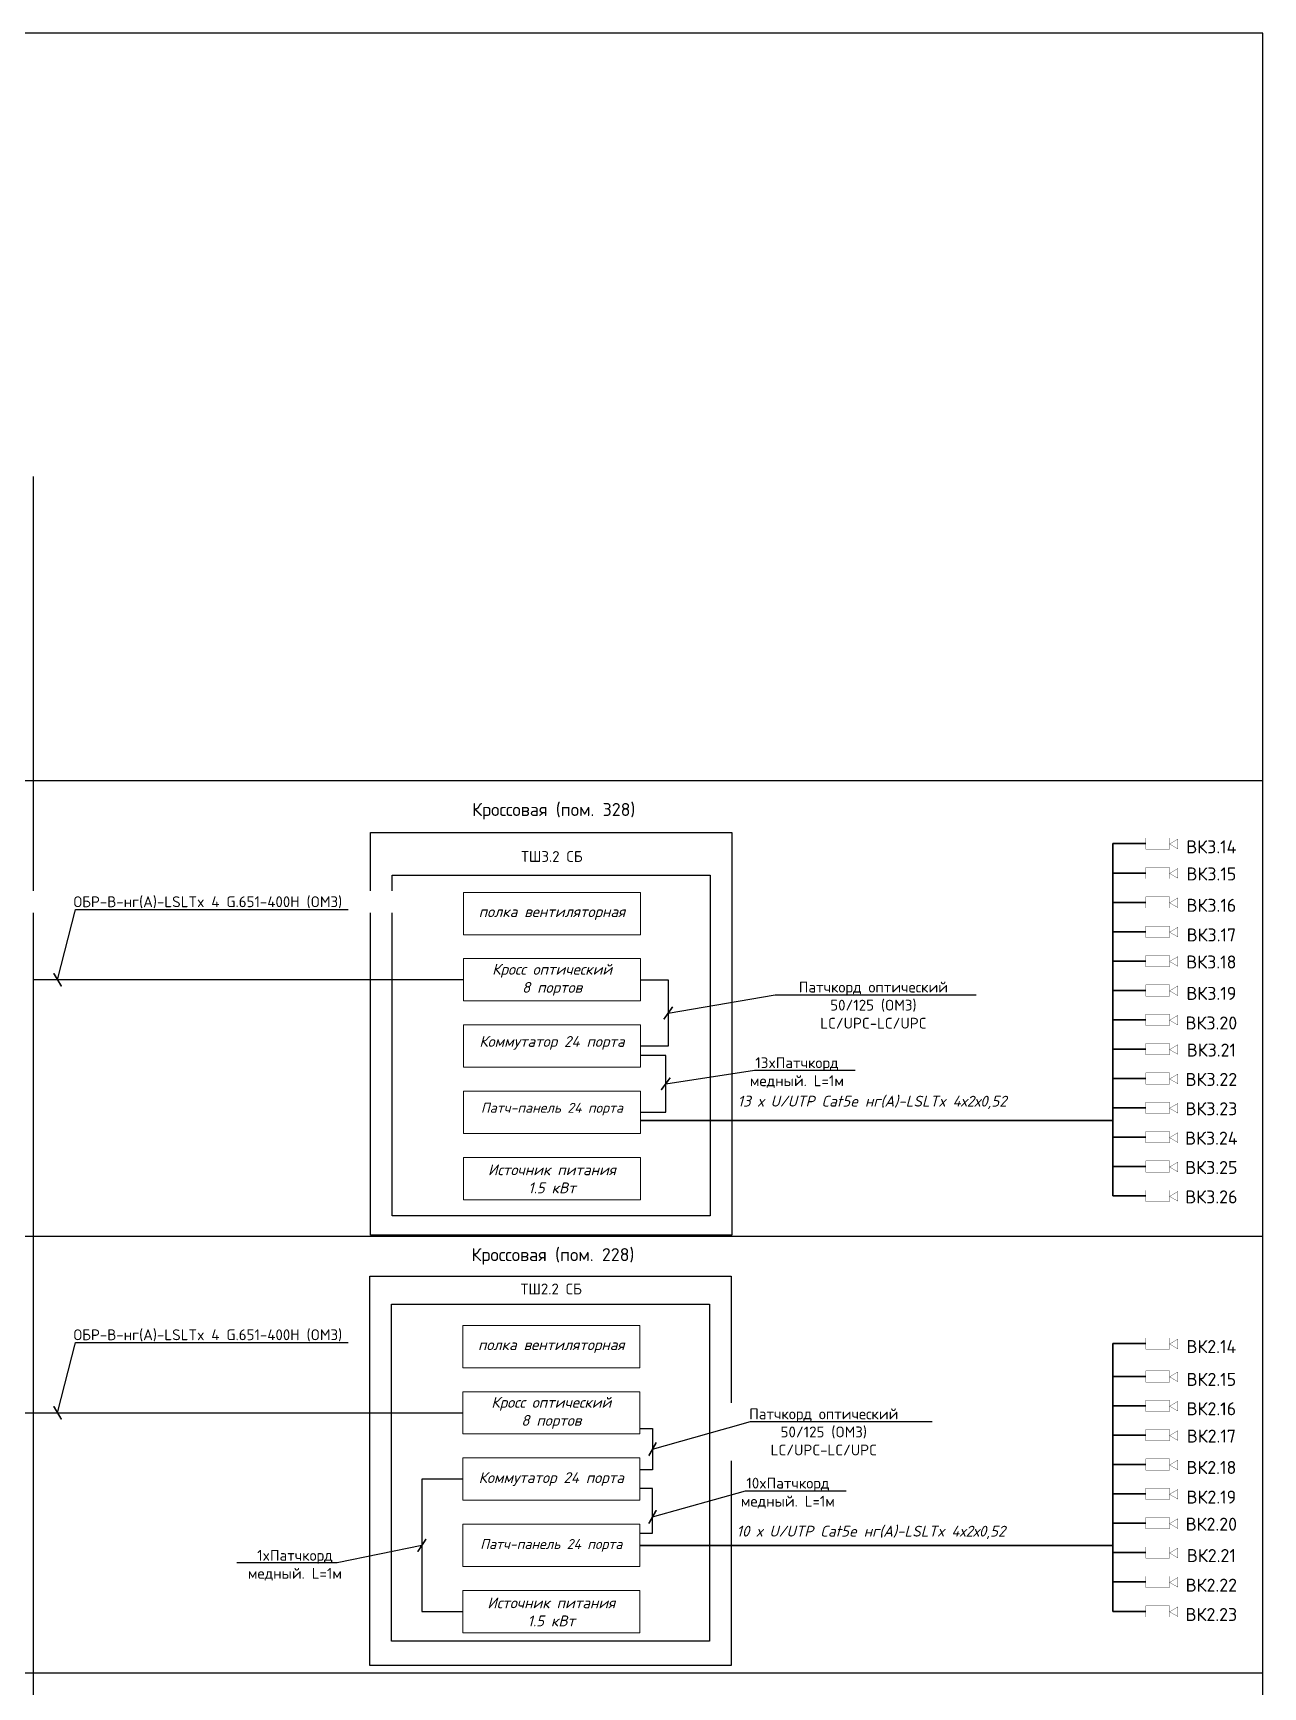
# Model space of a CAD drawing. Header units: millimetres. Extents: x -25459 to 1045457, y -66278 to 462905.
# Drawn here: x 92028 to 114728, y 6257 to 36796 of the extents above; entities that cross this region are included whole.
import ezdxf
from ezdxf import colors
from ezdxf.entities.mleader import LeaderData, LeaderLine
from ezdxf.enums import TextEntityAlignment as Align
from ezdxf.math import Vec2, Vec3

# ---------------------------------------------------------------- set-up
doc = ezdxf.new("R2010")
doc.units = ezdxf.units.MM
doc.layers.add('ВС_Стр_Сх', color=7, linetype='Continuous')
for name, color, linetype, lineweight in [('СКС', 94, 'Continuous', 30), ('шкаф СКС', 94, 'Continuous', 50), ('Шлейф СОТ', 94, 'Continuous', 30)]:
    doc.layers.add(name, color=color, linetype=linetype, lineweight=lineweight)
doc.styles.add('DEN', font='isocpeur.ttf', dxfattribs={"height": 300})
doc.styles.add('ISOCPEUR', font='isocpeui.ttf', dxfattribs={"height": 250})
doc.styles.add('KOSTY_STYLE', font='isocpeur.ttf')

# ---------------------------------------------------------------- blocks, each defined once
blk = doc.blocks.new('_ARCHTICK')
at = {"color": 0, "linetype": 'ByBlock', "const_width": 0.15}
blk.add_lwpolyline([(-0.5, -0.5), (0.5, 0.5)], dxfattribs=at)

msp = doc.modelspace()

# ---------------------------------------------------------------- linework, layer by layer
at = {"color": 4, "lineweight": 25}
for points in [[(92027.915, 28608.966), (92028.176, -3192.011)], [(99973.262, 19314.28), (92027.862, 19314.284)], [(84181.549, 11318.007), (99961.141, 11318.007)]]:
    msp.add_lwpolyline(points, dxfattribs=at)
at = {"color": 251, "true_color": 0x636466}
for points in [[(98258.125, 22032.923), (104922.243, 22032.923), (104922.243, 14598), (98258.125, 14598)], [(98246.003, 13843.797), (104910.121, 13843.797), (104910.121, 6652.792), (98246.003, 6652.792)]]:
    msp.add_lwpolyline(points, close=True, dxfattribs=at)
at = {"color": 3}
for points in [[(98653.036, 21244.419), (104527.332, 21244.419), (104527.332, 14953.733), (98653.036, 14953.733)], [(98640.914, 13323.82), (104515.211, 13323.82), (104515.211, 7099.853), (98640.914, 7099.853)]]:
    msp.add_lwpolyline(points, close=True, dxfattribs=at)
at = {"lineweight": 20}
for points in [[(99973.262, 20928.41), (103236.268, 20928.41), (103236.268, 20147.311), (99973.262, 20147.311)], [(99973.262, 19704.832), (103236.268, 19704.832), (103236.268, 18923.733), (99973.262, 18923.733)], [(99973.262, 18481.253), (103236.268, 18481.253), (103236.268, 17700.154), (99973.262, 17700.154)], [(99973.262, 17257.674), (103236.268, 17257.674), (103236.268, 16476.575), (99973.262, 16476.575)], [(99973.262, 16034.096), (103236.268, 16034.096), (103236.268, 15252.997), (99973.262, 15252.997)], [(99961.141, 12932.135), (103224.147, 12932.135), (103224.147, 12151.036), (99961.141, 12151.036)], [(99961.141, 11708.556), (103224.147, 11708.556), (103224.147, 10927.457), (99961.141, 10927.457)], [(99961.141, 10484.978), (103224.147, 10484.978), (103224.147, 9703.879), (99961.141, 9703.879)], [(99961.141, 9261.399), (103224.147, 9261.399), (103224.147, 8480.3), (99961.141, 8480.3)], [(99961.141, 8037.821), (103224.147, 8037.821), (103224.147, 7256.722), (99961.141, 7256.722)]]:
    msp.add_lwpolyline(points, close=True, dxfattribs=at)
at = {"color": 92}
for points in [[(103236.268, 19314.282), (103751.298, 19314.282), (103751.298, 18090.703), (103236.268, 18090.703)], [(103224.147, 11029.566), (103461.858, 11029.566), (103461.858, 10266.582), (103224.147, 10266.582)]]:
    msp.add_lwpolyline(points, dxfattribs=at)
for points in [[(103236.268, 16867.125), (103704.079, 16867.125), (103704.079, 17918.55), (103236.268, 17918.55)], [(99961.141, 10094.428), (99204.295, 10094.428), (99204.295, 7647.271), (99961.141, 7647.271)], [(103224.147, 9098.704), (103461.858, 9098.704), (103461.858, 9922.275), (103224.147, 9922.275)]]:
    msp.add_lwpolyline(points)
at = {"color": 5, "lineweight": 30}
for points in [[(103236.268, 16717.125), (111955.257, 16717.125)], [(103224.147, 8870.85), (111955.257, 8870.85)]]:
    msp.add_lwpolyline(points, dxfattribs=at)
at = {"layer": 'ВС_Стр_Сх', "color": 0, "ltscale": 500}
for points in [[(114727.649, 36795.715), (50203.949, 36796.145)], [(114727.297, -20610.315), (114727.62, 36795.715)], [(114727.649, 22987.713), (50203.949, 22988.143)], [(114727.559, 14572.985), (50211.715, 14573.563)], [(114727.484, 6507.786), (50203.949, 6508.347)]]:
    msp.add_lwpolyline(points, dxfattribs=at)
at = {"layer": 'шкаф СКС', "color": 5, "lineweight": 30}
for points in [[(112567.581, 21828.188), (111955.257, 21828.188)], [(112567.581, 21286.044), (111955.257, 21286.044)], [(112567.581, 20743.9), (111955.257, 20743.9)], [(112567.581, 20201.756), (111955.257, 20201.756)], [(112567.581, 19659.612), (111955.257, 19659.612)], [(112567.581, 19117.468), (111955.257, 19117.468)], [(112567.581, 18575.324), (111955.257, 18575.324)], [(112567.581, 18033.18), (111955.257, 18033.18)], [(112567.581, 17491.036), (111955.257, 17491.036)], [(112567.581, 16948.892), (111955.257, 16948.892)], [(112567.581, 16406.748), (111955.257, 16406.748)], [(112567.581, 15864.604), (111955.257, 15864.604)], [(112567.581, 15322.46), (111955.257, 15322.46)], [(112567.581, 12595.398), (111955.257, 12595.398)], [(112567.581, 11989.332), (111955.257, 11989.332)], [(112567.581, 11447.188), (111955.257, 11447.188)], [(112567.581, 10905.044), (111955.257, 10905.044)], [(112567.581, 10362.9), (111955.257, 10362.9)], [(112567.581, 9820.756), (111955.257, 9820.756)], [(112567.581, 9278.612), (111955.257, 9278.612)], [(112567.581, 8736.468), (111955.257, 8736.468)], [(112567.581, 8194.324), (111955.257, 8194.324)], [(112567.581, 7652.18), (111955.257, 7652.18)]]:
    msp.add_lwpolyline(points, dxfattribs=at)
at = {"layer": 'шкаф СКС', "color": 6, "lineweight": 25, "const_width": 5.383}
for points in [[(112567.581, 21932.393), (113002.194, 21932.393), (113002.194, 21723.982), (112567.581, 21723.982), (112567.581, 21932.393)], [(113004.736, 21820.563), (113159.773, 21731.607), (113159.773, 21912.06), (113004.736, 21820.563)], [(112567.581, 21390.249), (113002.194, 21390.249), (113002.194, 21181.838), (112567.581, 21181.838), (112567.581, 21390.249)], [(113004.736, 21278.419), (113159.773, 21189.463), (113159.773, 21369.917), (113004.736, 21278.419)], [(112567.581, 20848.105), (113002.194, 20848.105), (113002.194, 20639.694), (112567.581, 20639.694), (112567.581, 20848.105)], [(113004.736, 20736.275), (113159.773, 20647.319), (113159.773, 20827.773), (113004.736, 20736.275)], [(112567.581, 20305.961), (113002.194, 20305.961), (113002.194, 20097.55), (112567.581, 20097.55), (112567.581, 20305.961)], [(113004.736, 20194.131), (113159.773, 20105.175), (113159.773, 20285.629), (113004.736, 20194.131)], [(112567.581, 19763.818), (113002.194, 19763.818), (113002.194, 19555.406), (112567.581, 19555.406), (112567.581, 19763.818)], [(113004.736, 19651.987), (113159.773, 19563.031), (113159.773, 19743.485), (113004.736, 19651.987)], [(112567.581, 19221.674), (113002.194, 19221.674), (113002.194, 19013.262), (112567.581, 19013.262), (112567.581, 19221.674)], [(113004.736, 19109.843), (113159.773, 19020.887), (113159.773, 19201.341), (113004.736, 19109.843)], [(112567.581, 18679.53), (113002.194, 18679.53), (113002.194, 18471.118), (112567.581, 18471.118), (112567.581, 18679.53)], [(113004.736, 18567.699), (113159.773, 18478.743), (113159.773, 18659.197), (113004.736, 18567.699)], [(112567.581, 18137.386), (113002.194, 18137.386), (113002.194, 17928.974), (112567.581, 17928.974), (112567.581, 18137.386)], [(113004.736, 18025.555), (113159.773, 17936.599), (113159.773, 18117.053), (113004.736, 18025.555)], [(112567.581, 17595.242), (113002.194, 17595.242), (113002.194, 17386.831), (112567.581, 17386.831), (112567.581, 17595.242)], [(113004.736, 17483.411), (113159.773, 17394.455), (113159.773, 17574.909), (113004.736, 17483.411)], [(112567.581, 17053.098), (113002.194, 17053.098), (113002.194, 16844.687), (112567.581, 16844.687), (112567.581, 17053.098)], [(113004.736, 16941.267), (113159.773, 16852.311), (113159.773, 17032.765), (113004.736, 16941.267)], [(112567.581, 16510.954), (113002.194, 16510.954), (113002.194, 16302.543), (112567.581, 16302.543), (112567.581, 16510.954)], [(113004.736, 16399.123), (113159.773, 16310.167), (113159.773, 16490.621), (113004.736, 16399.123)], [(112567.581, 15968.81), (113002.194, 15968.81), (113002.194, 15760.399), (112567.581, 15760.399), (112567.581, 15968.81)], [(113004.736, 15856.98), (113159.773, 15768.024), (113159.773, 15948.477), (113004.736, 15856.98)], [(112567.581, 15426.666), (113002.194, 15426.666), (113002.194, 15218.255), (112567.581, 15218.255), (112567.581, 15426.666)], [(113004.736, 15314.836), (113159.773, 15225.88), (113159.773, 15406.333), (113004.736, 15314.836)], [(112567.581, 12699.603), (113002.194, 12699.603), (113002.194, 12491.192), (112567.581, 12491.192), (112567.581, 12699.603)], [(113004.736, 12587.773), (113159.773, 12498.817), (113159.773, 12679.271), (113004.736, 12587.773)], [(112567.581, 12093.537), (113002.194, 12093.537), (113002.194, 11885.126), (112567.581, 11885.126), (112567.581, 12093.537)], [(113004.736, 11981.707), (113159.773, 11892.751), (113159.773, 12073.205), (113004.736, 11981.707)], [(112567.581, 11551.394), (113002.194, 11551.394), (113002.194, 11342.982), (112567.581, 11342.982), (112567.581, 11551.394)], [(113004.736, 11439.563), (113159.773, 11350.607), (113159.773, 11531.061), (113004.736, 11439.563)], [(112567.581, 11009.25), (113002.194, 11009.25), (113002.194, 10800.838), (112567.581, 10800.838), (112567.581, 11009.25)], [(113004.736, 10897.419), (113159.773, 10808.463), (113159.773, 10988.917), (113004.736, 10897.419)], [(112567.581, 10467.106), (113002.194, 10467.106), (113002.194, 10258.694), (112567.581, 10258.694), (112567.581, 10467.106)], [(113004.736, 10355.275), (113159.773, 10266.319), (113159.773, 10446.773), (113004.736, 10355.275)], [(112567.581, 9924.962), (113002.194, 9924.962), (113002.194, 9716.55), (112567.581, 9716.55), (112567.581, 9924.962)], [(113004.736, 9813.131), (113159.773, 9724.175), (113159.773, 9904.629), (113004.736, 9813.131)], [(112567.581, 9382.818), (113002.194, 9382.818), (113002.194, 9174.407), (112567.581, 9174.407), (112567.581, 9382.818)], [(113004.736, 9270.987), (113159.773, 9182.031), (113159.773, 9362.485), (113004.736, 9270.987)], [(112567.581, 8840.674), (113002.194, 8840.674), (113002.194, 8632.263), (112567.581, 8632.263), (112567.581, 8840.674)], [(113004.736, 8728.843), (113159.773, 8639.887), (113159.773, 8820.341), (113004.736, 8728.843)], [(112567.581, 8298.53), (113002.194, 8298.53), (113002.194, 8090.119), (112567.581, 8090.119), (112567.581, 8298.53)], [(113004.736, 8186.699), (113159.773, 8097.743), (113159.773, 8278.197), (113004.736, 8186.699)], [(112567.581, 7756.386), (113002.194, 7756.386), (113002.194, 7547.975), (112567.581, 7547.975), (112567.581, 7756.386)], [(113004.736, 7644.556), (113159.773, 7555.6), (113159.773, 7736.053), (113004.736, 7644.556)]]:
    msp.add_lwpolyline(points, dxfattribs=at)
at = {"layer": 'Шлейф СОТ', "color": 5, "lineweight": 30, "ltscale": 100}
for points in [[(111955.257, 15322.46), (111955.257, 21828.188)], [(111955.257, 7652.18), (111955.257, 12595.398)]]:
    msp.add_lwpolyline(points, dxfattribs=at)

# ---------------------------------------------------------------- texts
at = {"style": 'DEN'}
for s, p in [('Кроссовая (пом. 328)', (101637.243, 22458.715)), ('Кроссовая (пом. 228)', (101621.8, 14239.038))]:
    msp.add_text(s, height=240, dxfattribs=at).set_placement(p, align=Align.MIDDLE_CENTER)
at = {"char_height": 200, "attachment_point": 5}
for s, insert, width, style in [('ТШ3.2 СБ', (101604.765, 21591.361), 3263.00601, 'DEN'), ('полка вентиляторная', (101604.765, 20545.298), 3200, 'ISOCPEUR'), ('Кросс оптический \\P8 портов ', (101607.862, 19314.282), 3256.81259, 'ISOCPEUR'), ('Коммутатор {\\C7;24 порта}', (101604.765, 18148.964), 3200, 'ISOCPEUR'), ('{\\H0.92x;\\C0;Патч-панель 24 порта\\H1.08696x; }', (101604.765, 16925.385), 3200, 'ISOCPEUR'), ('Источник питания \\P1.5 кВт', (101604.765, 15638.821), 3200, 'ISOCPEUR'), ('ТШ2.2 СБ', (101592.644, 13605.255), 3263.00601, 'DEN'), ('полка вентиляторная', (101592.644, 12549.023), 3200, 'ISOCPEUR'), ('Кросс оптический \\P8 портов ', (101592.644, 11318.007), 3263.00601, 'ISOCPEUR'), ('Коммутатор {\\C7;24 порта}', (101592.644, 10094.428), 3263.00601, 'ISOCPEUR'), ('{\\H0.92x;\\C0;Патч-панель 24 порта\\H1.08696x; }', (101592.644, 8870.85), 3263.00601, 'ISOCPEUR'), ('Источник питания \\P1.5 кВт', (101592.644, 7642.546), 3200, 'ISOCPEUR')]:
    msp.add_mtext(s, dxfattribs=dict(at, insert=insert, width=width, style=style))
at = {"layer": 'СКС', "color": 7, "lineweight": 25, "style": 'ISOCPEUR'}
for s, p in [('13 х U/UTP Cat5e нг(А)-LSLTx 4х2х0,52', (105032.754, 16973.145)), ('10 х U/UTP Cat5e нг(А)-LSLTx 4х2х0,52', (105013.097, 9032.762))]:
    msp.add_text(s, height=200, dxfattribs=at).set_placement(p)
at = {"layer": 'шкаф СКС', "color": 7, "lineweight": 25, "char_height": 240, "width": 1302.85334, "attachment_point": 5, "style": 'KOSTY_STYLE'}
for s, insert in [('ВК3.14', (113776.507, 21769.289)), ('ВК3.15', (113776.507, 21269.089)), ('ВК3.16', (113776.507, 20689.526)), ('ВК3.17', (113776.507, 20142.857)), ('ВК3.18', (113776.507, 19642.657)), ('ВК3.19', (113776.507, 19063.094)), ('ВК3.20', (113776.507, 18516.425)), ('ВК3.21', (113776.507, 18016.225)), ('ВК3.22', (113776.507, 17474.081)), ('ВК3.23', (113776.507, 16931.937)), ('ВК3.24', (113776.507, 16389.793)), ('ВК3.25', (113776.507, 15847.649)), ('ВК3.26', (113776.507, 15305.505)), ('ВК2.14', (113776.507, 12541.024)), ('ВК2.15', (113776.507, 11934.958)), ('ВК2.16', (113776.507, 11392.814)), ('ВК2.17', (113776.507, 10888.089)), ('ВК2.18', (113776.507, 10308.526)), ('ВК2.19', (113776.507, 9761.857)), ('ВК2.20', (113776.507, 9261.657)), ('ВК2.21', (113776.507, 8682.094)), ('ВК2.22', (113776.507, 8135.425)), ('ВК2.23', (113776.507, 7593.281))]:
    msp.add_mtext(s, dxfattribs=dict(at, insert=insert))

# ---------------------------------------------------------------- leaders
at = {"color": 7}
ml = msp.add_multileader_mtext('Standard', dxfattribs=at)
ml.set_content('\\A1;Патчкорд {\\A0;\\C256;оптический 50/125 (OM3) LC/UPC-LC/UPC}', color=7, style='DEN')
ml.set_leader_properties()
ml.set_arrow_properties(name='ARCHTICK')
ml.build(insert=Vec2(0, 0))
ml.multileader.update_dxf_attribs({"has_dogleg": 0, "text_left_attachment_type": 6, "text_right_attachment_type": 6, "dogleg_length": 172.052, "arrow_head_size": 200})
ctx = ml.context
ctx.base_point, ctx.char_height, ctx.arrow_head_size, ctx.landing_gap_size, ctx.plane_origin = Vec3(105726.053, 19039.514), 200, 200, 1.6, Vec3(95461.182, 20883.214)
ctx.left_attachment, ctx.right_attachment, ctx.text_align_type = 6, 6, 1
notes = []
notes.append((ctx, [(0, (1, 1, 0), (105588.411, 19039.514), (1, 0), 137.642, [(1, [(103751.298, 18700.271)], 0, [])])]))
ctx.mtext.insert, ctx.mtext.width, ctx.mtext.alignment, ctx.mtext.flow_direction = Vec3(107537.653, 19279.514), 3669.82929, 2, 5
ml = msp.add_multileader_mtext('Standard', dxfattribs=at)
ml.set_content('\\A1;13xПатчкорд \\Pмедный. L=1м', color=7, style='DEN')
ml.set_leader_properties()
ml.set_arrow_properties(name='ARCHTICK')
ml.build(insert=Vec2(0, 0))
ml.multileader.update_dxf_attribs({"has_dogleg": 0, "text_left_attachment_type": 6, "text_right_attachment_type": 6, "dogleg_length": 172.052, "arrow_head_size": 200})
ctx = ml.context
ctx.base_point, ctx.char_height, ctx.arrow_head_size, ctx.landing_gap_size, ctx.plane_origin = Vec3(105345.323, 17642.946), 200, 200, 1.6, Vec3(101555.236, 16205.645)
ctx.left_attachment, ctx.right_attachment, ctx.text_align_type = 6, 6, 1
notes.append((ctx, [(1, (1, 1, 0), (104177.44, 17642.946), (1, 0), 1167.884, [(1, [(103704.079, 17392.837)], 0, [])])]))
ctx.mtext.insert, ctx.mtext.width, ctx.mtext.alignment, ctx.mtext.flow_direction = Vec3(106126.923, 17882.946), 2657.94345, 2, 5
ml = msp.add_multileader_mtext('Standard', dxfattribs=at)
ml.set_content('\\A1;10xПатчкорд \\Pмедный. L=1м', color=7, style='DEN')
ml.set_leader_properties()
ml.set_arrow_properties(name='ARCHTICK')
ml.build(insert=Vec2(0, 0))
ml.multileader.update_dxf_attribs({"has_dogleg": 0, "text_left_attachment_type": 6, "text_right_attachment_type": 6, "dogleg_length": 172.052, "arrow_head_size": 200})
ctx = ml.context
ctx.base_point, ctx.char_height, ctx.arrow_head_size, ctx.landing_gap_size, ctx.plane_origin = Vec3(105178.372, 9879.79), 200, 200, 1.6, Vec3(105610.7, 8209.37)
ctx.left_attachment, ctx.right_attachment, ctx.text_align_type = 6, 6, 1
notes.append((ctx, [(0, (1, 1, 0), (105040.73, 9879.79), (1, 0), 137.642, [(1, [(103461.858, 9396.562)], 0, [])])]))
ctx.mtext.insert, ctx.mtext.width, ctx.mtext.alignment, ctx.mtext.flow_direction = Vec3(105959.972, 10119.79), 2657.94345, 2, 5
ml = msp.add_multileader_mtext('Standard', dxfattribs=at)
ml.set_content('\\A1;1xПатчкорд \\Pмедный. L=1м', color=7, style='DEN')
ml.set_leader_properties()
ml.set_arrow_properties(name='ARCHTICK')
ml.build(insert=Vec2(0, 0))
ml.multileader.update_dxf_attribs({"has_dogleg": 0, "text_left_attachment_type": 6, "text_right_attachment_type": 6, "dogleg_length": 172.052, "arrow_head_size": 200})
ctx = ml.context
ctx.base_point, ctx.char_height, ctx.arrow_head_size, ctx.landing_gap_size, ctx.plane_origin = Vec3(96079.232, 8546.718), 200, 200, 1.6, Vec3(97040.718, 9975.821)
ctx.left_attachment, ctx.right_attachment, ctx.text_align_type = 6, 6, 1
notes.append((ctx, [(1, (1, 1, 0), (97780.074, 8546.718), (-1, 0), 137.642, [(1, [(99204.295, 8870.85)], 0, [])])]))
ctx.mtext.insert, ctx.mtext.width, ctx.mtext.alignment, ctx.mtext.flow_direction = Vec3(96860.832, 8786.718), 2657.94345, 2, 5
for ctx, leaders in notes:
    for number, flags, end, landing, length, lines in leaders:
        leader = LeaderData()
        leader.index, (leader.has_last_leader_line, leader.has_dogleg_vector, leader.attachment_direction) = number, flags
        leader.last_leader_point, leader.dogleg_vector, leader.dogleg_length = Vec3(end), Vec3(landing), length
        for number, points, colour, breaks in lines:
            line = LeaderLine()
            line.index, line.vertices, line.color, line.breaks = number, Vec3.list(points), colors.encode_raw_color(colour), breaks
            leader.lines.append(line)
        ctx.leaders.append(leader)

# ---------------------------------------------------------------- next in the draw order: leaders
ml = msp.add_multileader_mtext('Standard', dxfattribs=at)
ml.set_content('{\\C256;ОБР-В-нг(А)-LSLTx 4 G.651-400H (OM3)}', color=7, style='DEN')
ml.set_leader_properties()
ml.set_arrow_properties(name='ARCHTICK')
ml.build(insert=Vec2(0, 0))
ml.multileader.update_dxf_attribs({"has_dogleg": 0, "text_left_attachment_type": 6, "text_right_attachment_type": 6, "dogleg_length": 172.052, "arrow_head_size": 200})
ctx = ml.context
ctx.base_point, ctx.char_height, ctx.arrow_head_size, ctx.landing_gap_size, ctx.plane_origin = Vec3(92812.244, 20615.385), 200, 200, 1.6, Vec3(91602.406, 19065.552)
ctx.left_attachment, ctx.right_attachment, ctx.text_align_type = 6, 6, 1
notes = []
notes.append((ctx, [(1, (1, 1, 0), (92674.602, 20615.385), (1, 0), 137.642, [(1, [(92479.986, 19314.283)], 0, [])])]))
ctx.mtext.insert, ctx.mtext.width, ctx.mtext.alignment, ctx.mtext.flow_direction = Vec3(95253.844, 20855.385), 7533.30822, 2, 5
ctx.mtext.has_bg_fill, ctx.mtext.bg_color, ctx.mtext.bg_scale_factor, ctx.mtext.bg_transparency, ctx.mtext.use_window_bg_color = 1, -1027028792, 1.5, 0, 1
ml = msp.add_multileader_mtext('Standard', dxfattribs=at)
ml.set_content('{\\C256;ОБР-В-нг(А)-LSLTx 4 G.651-400H (OM3)}', color=7, style='DEN')
ml.set_leader_properties()
ml.set_arrow_properties(name='ARCHTICK')
ml.build(insert=Vec2(0, 0))
ml.multileader.update_dxf_attribs({"has_dogleg": 0, "text_left_attachment_type": 6, "text_right_attachment_type": 6, "dogleg_length": 172.052, "arrow_head_size": 200})
ctx = ml.context
ctx.base_point, ctx.char_height, ctx.arrow_head_size, ctx.landing_gap_size, ctx.plane_origin = Vec3(92812.241, 12619.109), 200, 200, 1.6, Vec3(91602.402, 11069.276)
ctx.left_attachment, ctx.right_attachment, ctx.text_align_type = 6, 6, 1
notes.append((ctx, [(1, (1, 1, 0), (92674.599, 12619.109), (1, 0), 137.642, [(1, [(92479.982, 11318.007)], 0, [])])]))
ctx.mtext.insert, ctx.mtext.width, ctx.mtext.alignment, ctx.mtext.flow_direction = Vec3(95253.841, 12859.109), 5208.54461, 2, 5
ctx.mtext.has_bg_fill, ctx.mtext.bg_color, ctx.mtext.bg_scale_factor, ctx.mtext.bg_transparency, ctx.mtext.use_window_bg_color = 1, -1027028792, 1.5, 0, 1
ml = msp.add_multileader_mtext('Standard', dxfattribs=at)
ml.set_content('\\A1;Патчкорд {\\A0;\\C256;оптический 50/125 (OM3) LC/UPC-LC/UPC}', color=7, style='DEN')
ml.set_leader_properties()
ml.set_arrow_properties(name='ARCHTICK')
ml.build(insert=Vec2(0, 0))
ml.multileader.update_dxf_attribs({"has_dogleg": 0, "text_left_attachment_type": 6, "text_right_attachment_type": 6, "dogleg_length": 172.052, "arrow_head_size": 200})
ctx = ml.context
ctx.base_point, ctx.char_height, ctx.arrow_head_size, ctx.landing_gap_size, ctx.plane_origin = Vec3(105270.501, 11158.588, 0), 200, 200, 1.6, Vec3(105767.851, 8653.362, 0)
ctx.left_attachment, ctx.right_attachment, ctx.text_align_type = 6, 6, 1
notes.append((ctx, [(0, (1, 1, 0), (105132.859, 11158.588, 0), (1, 0), 137.642, [(1, [(103461.858, 10648.074, 0)], 0, [])])]))
ctx.mtext.insert, ctx.mtext.width, ctx.mtext.alignment, ctx.mtext.flow_direction = Vec3(106622.101, 11398.588, 0), 3319.11267, 2, 5
ctx.mtext.has_bg_fill, ctx.mtext.bg_color, ctx.mtext.bg_scale_factor, ctx.mtext.bg_transparency, ctx.mtext.use_window_bg_color = 1, -1027028792, 1.5, 0, 1
for ctx, leaders in notes:
    for number, flags, end, landing, length, lines in leaders:
        leader = LeaderData()
        leader.index, (leader.has_last_leader_line, leader.has_dogleg_vector, leader.attachment_direction) = number, flags
        leader.last_leader_point, leader.dogleg_vector, leader.dogleg_length = Vec3(end), Vec3(landing), length
        for number, points, colour, breaks in lines:
            line = LeaderLine()
            line.index, line.vertices, line.color, line.breaks = number, Vec3.list(points), colors.encode_raw_color(colour), breaks
            leader.lines.append(line)
        ctx.leaders.append(leader)

doc.saveas('drawing.dxf')
